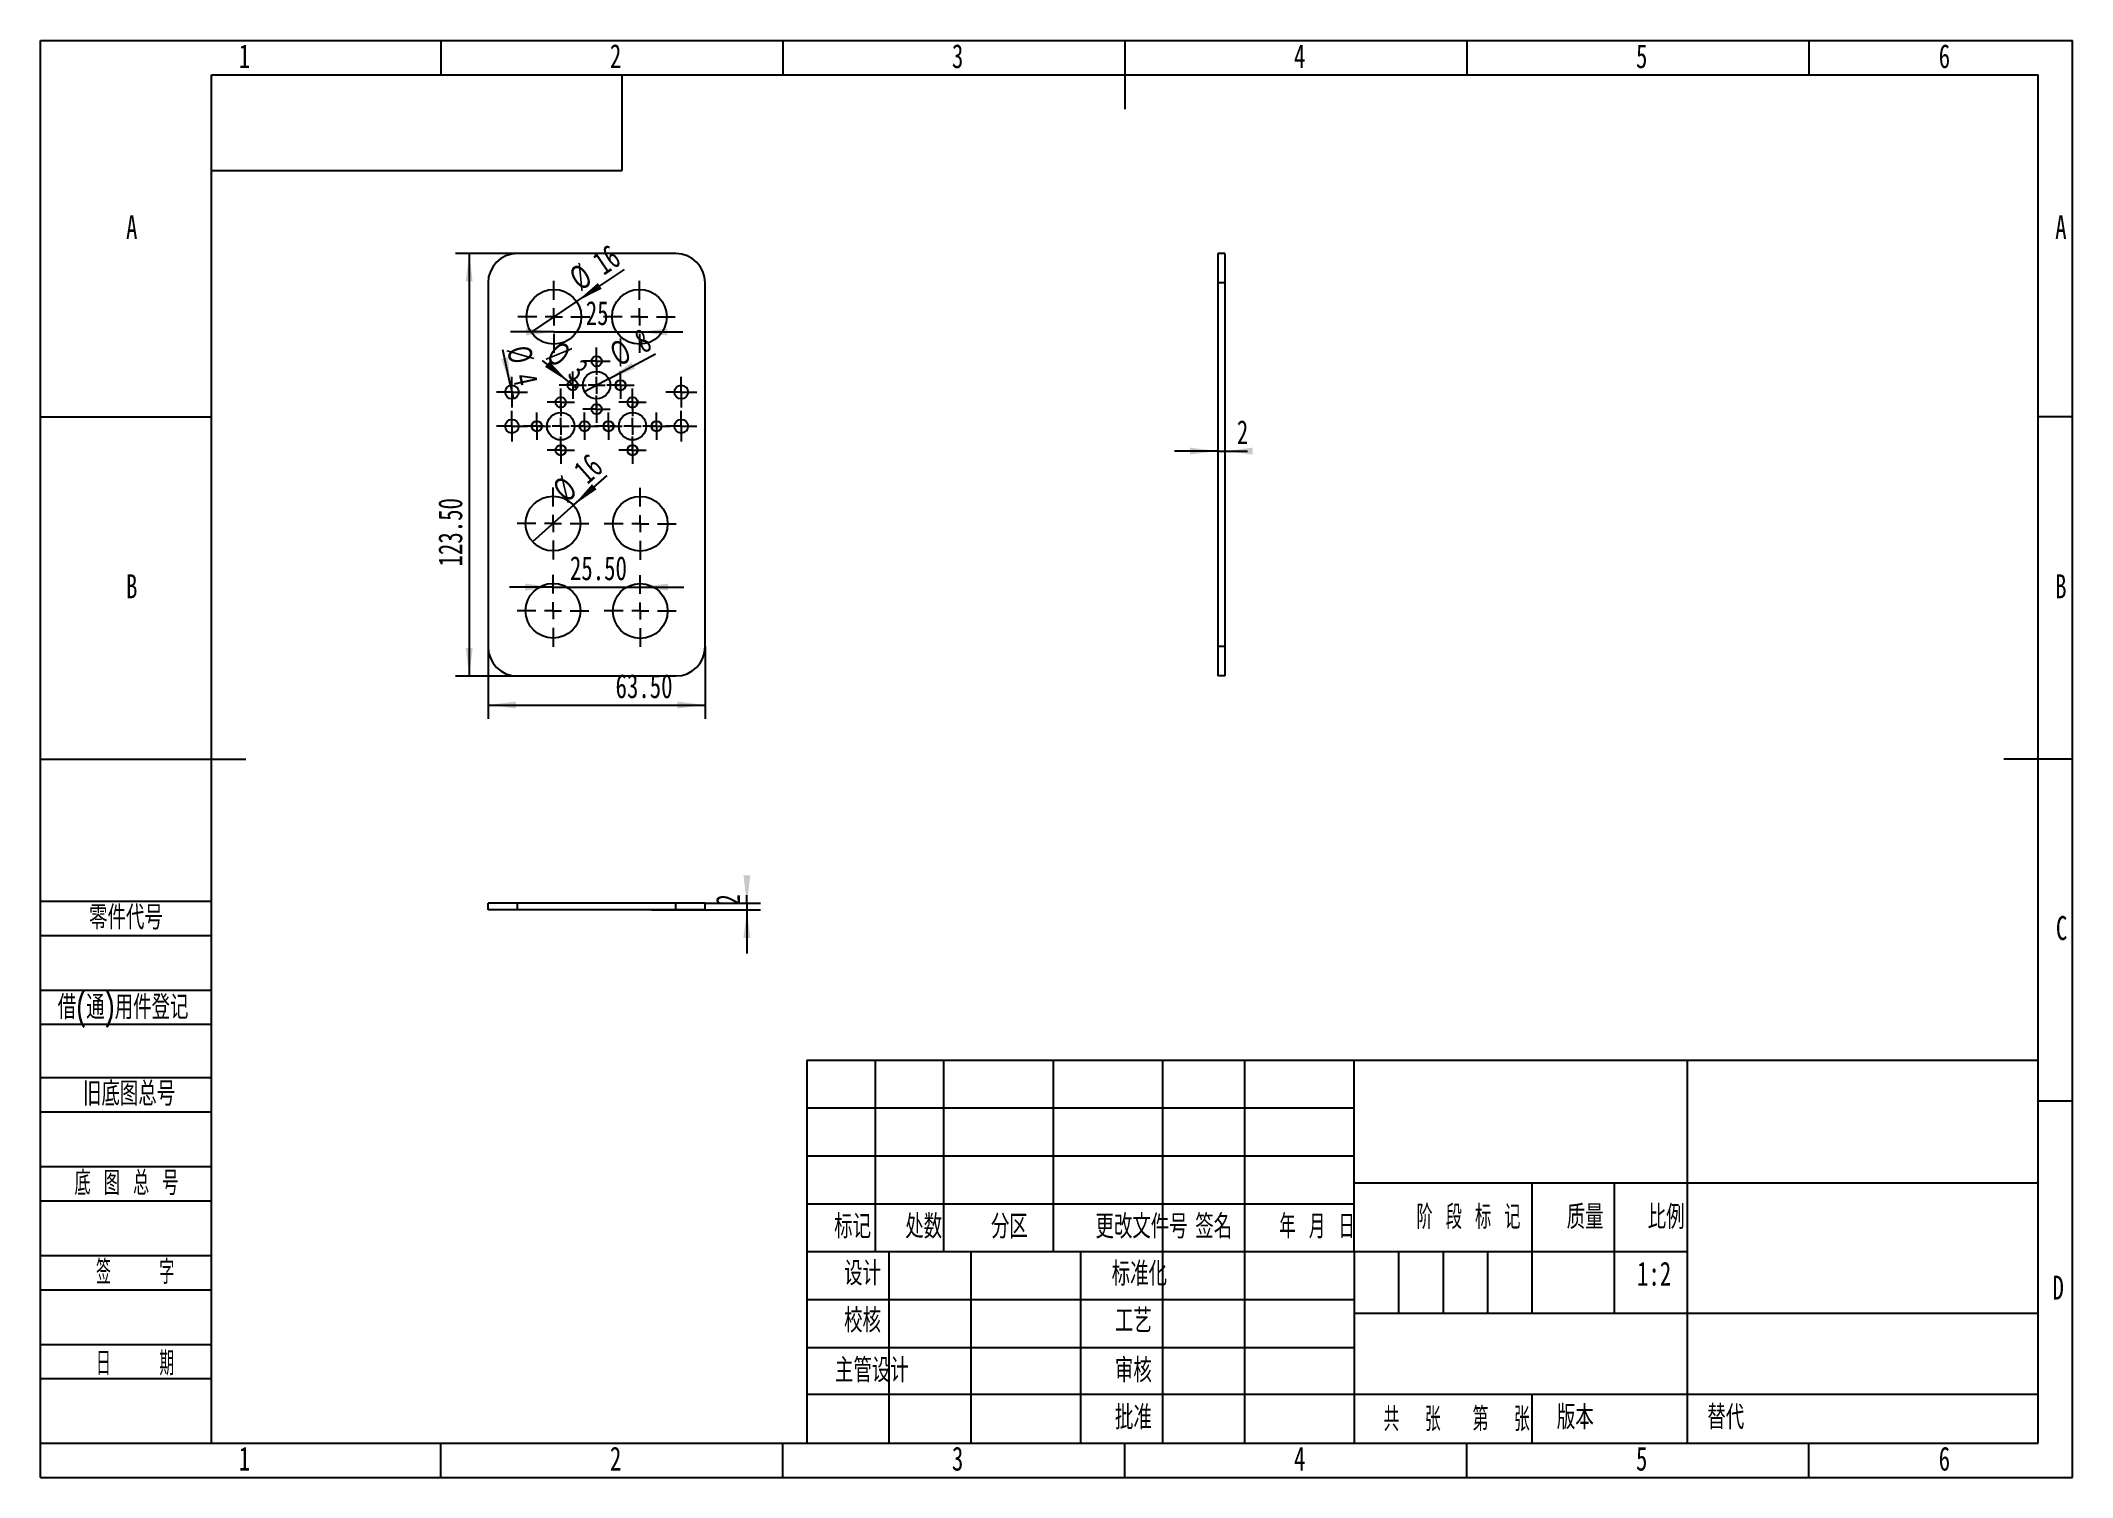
# Model space of a CAD drawing. Header units: millimetres. Extents: x 0 to 297, y 0 to 210.
import ezdxf

# ---------------------------------------------------------------- set-up
doc = ezdxf.new("R2010")
doc.units = ezdxf.units.MM
doc.layers.add('图框', color=7, linetype='Continuous')
doc.layers.add('粗实线层', color=7, linetype='Continuous', lineweight=25)
doc.styles.add('SLDTEXTSTYLE0', font='TXT', dxfattribs={"width": 0.7, "bigfont": 'bigfont'})
doc.styles.add('SLDTEXTSTYLE1', font='TXT', dxfattribs={"width": 0.6, "bigfont": 'bigfont'})
doc.styles.add('SLDTEXTSTYLE2', font='TXT', dxfattribs={"width": 0.614286, "bigfont": 'bigfont'})
doc.styles.add('SLDTEXTSTYLE3', font='TXT', dxfattribs={"width": 0.62, "bigfont": 'bigfont'})
doc.styles.add('SLDTEXTSTYLE4', font='TXT', dxfattribs={"width": 0.566667, "bigfont": 'bigfont'})
doc.styles.add('SLDTEXTSTYLE5', font='TXT', dxfattribs={"width": 0.7})
doc.dimstyles.new('SLDDIMSTYLE0', dxfattribs={"dimtxt": 3.5, "dimasz": 4.08, "dimexe": 0, "dimexo": 0.0625, "dimgap": 0.875, "dimtad": 2, "dimlfac": 2, "dimrnd": 1e-09, "dimzin": 12, "dimdsep": 46, "dimtxsty": 'SLDTEXTSTYLE5', "dimblk1": 'NONE', "dimsah": 1, "dimcen": 0, "dimadec": 0, "dimazin": 3, "dimtfac": 1, "dimtmove": 0, "dimatfit": 3, "dimldrblk": 'NONE', "dimfxl": 1, "dimfrac": 2, "dimtolj": 1, "dimtzin": 12, "dimarcsym": 0})
doc.dimstyles.new('SLDDIMSTYLE1', dxfattribs={"dimtxt": 3.5, "dimasz": 4.08, "dimexe": 0, "dimexo": 0.0625, "dimgap": 0.875, "dimtad": 2, "dimlfac": 2, "dimrnd": 1e-09, "dimzin": 4, "dimdsep": 46, "dimtxsty": 'SLDTEXTSTYLE5', "dimsah": 1, "dimcen": 0.09, "dimadec": 0, "dimazin": 1, "dimtfac": 1, "dimtofl": 0, "dimtmove": 0, "dimatfit": 3, "dimfxl": 1, "dimfrac": 2, "dimtolj": 1, "dimtzin": 12, "dimarcsym": 0})
doc.dimstyles.new('SLDDIMSTYLE2', dxfattribs={"dimtxt": 3.5, "dimasz": 4.08, "dimexe": 0, "dimexo": 0.0625, "dimgap": 0.875, "dimtad": 2, "dimlfac": 2, "dimrnd": 1e-09, "dimzin": 12, "dimdsep": 46, "dimtxsty": 'SLDTEXTSTYLE5', "dimsah": 1, "dimcen": 0.09, "dimadec": 0, "dimazin": 3, "dimtfac": 1, "dimtmove": 0, "dimatfit": 0, "dimfxl": 1, "dimfrac": 2, "dimtolj": 1, "dimtzin": 12, "dimarcsym": 0})
doc.dimstyles.new('SLDDIMSTYLE3', dxfattribs={"dimtxt": 3.5, "dimasz": 4.08, "dimexe": 0, "dimexo": 0.0625, "dimgap": 0.875, "dimtad": 2, "dimlfac": 2, "dimrnd": 1e-09, "dimzin": 4, "dimdsep": 46, "dimtxsty": 'SLDTEXTSTYLE5', "dimsah": 1, "dimcen": 0.09, "dimadec": 0, "dimazin": 1, "dimtfac": 1, "dimtmove": 0, "dimatfit": 0, "dimfxl": 1, "dimfrac": 2, "dimtolj": 1, "dimtzin": 12, "dimarcsym": 0})

# ---------------------------------------------------------------- blocks, each defined once
blk = doc.blocks.new('_D')
at = {"layer": '图框'}
for q in [(85.34, 176.57), (71.71, 167.4)]:
    blk.add_line((78.35, 171.87), q, dxfattribs=at)
blk.add_solid([(78.35, 171.87), (82.01, 173.72), (81.45, 174.56)], dxfattribs=at)
at = {"layer": '图框', "char_height": 3.5, "attachment_point": 1, "rotation": 33.9225, "style": 'SLDTEXTSTYLE5'}
for s, insert in [('16', (80.34, 178.51)), ('%%c', (76.92, 176.23))]:
    blk.add_mtext(s, dxfattribs=dict(at, insert=insert))
blk = doc.blocks.new('_NONE')
blk = doc.blocks.new('_D_1')
at = {"layer": '图框'}
for p, q in [((69.7, 178.88), (60.65, 178.88)), ((62.65, 178.88), (62.65, 117.13)), ((69.7, 117.13), (60.65, 117.13))]:
    blk.add_line(p, q, dxfattribs=at)
for points in [[(62.65, 178.88), (62.14, 174.8), (63.15, 174.8)], [(62.65, 117.13), (63.15, 121.21), (62.14, 121.21)]]:
    blk.add_solid(points, dxfattribs=at)
at = {"layer": '图框', "insert": (58.13, 133.14), "char_height": 3.5, "attachment_point": 1, "rotation": 90, "style": 'SLDTEXTSTYLE5'}
blk.add_mtext('123.50', dxfattribs=at)
blk = doc.blocks.new('_D_2')
at = {"layer": '图框'}
for p, q in [((65.4, 121.43), (65.4, 110.89)), ((97.15, 121.43), (97.15, 110.89)), ((65.4, 112.89), (97.15, 112.89))]:
    blk.add_line(p, q, dxfattribs=at)
for points in [[(65.4, 112.89), (69.48, 112.38), (69.48, 113.4)], [(97.15, 112.89), (93.07, 113.4), (93.07, 112.38)]]:
    blk.add_solid(points, dxfattribs=at)
at = {"layer": '图框', "insert": (84.04, 117.4), "char_height": 3.5, "attachment_point": 1, "style": 'SLDTEXTSTYLE5'}
blk.add_mtext('63.50', dxfattribs=at)
blk = doc.blocks.new('_D_3')
at = {"layer": '图框'}
for q in [(82.8, 146.45), (71.91, 136.76)]:
    blk.add_line((77.89, 142.08), q, dxfattribs=at)
blk.add_solid([(77.89, 142.08), (81.27, 144.41), (80.6, 145.17)], dxfattribs=at)
at = {"layer": '图框', "char_height": 3.5, "attachment_point": 1, "rotation": 41.6799, "style": 'SLDTEXTSTYLE5'}
for s, insert in [('16', (77.62, 147.66)), ('%%c', (74.53, 144.94))]:
    blk.add_mtext(s, dxfattribs=dict(at, insert=insert))
blk = doc.blocks.new('_D_4')
at = {"layer": '图框'}
for q in [(89.86, 164.2), (79.51, 158.69)]:
    blk.add_line((83.04, 160.57), q, dxfattribs=at)
blk.add_solid([(83.04, 160.57), (86.88, 162.04), (86.41, 162.94)], dxfattribs=at)
at = {"layer": '图框', "char_height": 3.5, "attachment_point": 1, "rotation": 28.0129, "style": 'SLDTEXTSTYLE5'}
for s, insert in [('%%c', (82.83, 165.4)), ('8', (86.47, 167.32))]:
    blk.add_mtext(s, dxfattribs=dict(at, insert=insert))
blk = doc.blocks.new('_D_5')
at = {"layer": '图框'}
for q in [(73.38, 163.26), (78.36, 159.16)]:
    blk.add_line((77.2, 160.11), q, dxfattribs=at)
blk.add_solid([(77.2, 160.11), (74.37, 163.1), (73.73, 162.31)], dxfattribs=at)
at = {"layer": '图框', "char_height": 3.5, "attachment_point": 1, "rotation": 320.5272, "style": 'SLDTEXTSTYLE5'}
for s, insert in [('%%c', (75.91, 166.34)), ('3', (79.08, 163.71))]:
    blk.add_mtext(s, dxfattribs=dict(at, insert=insert))
blk = doc.blocks.new('_D_6')
at = {"layer": '图框'}
for q in [(67.56, 164.82), (69.11, 157.66)]:
    blk.add_line((68.69, 159.61), q, dxfattribs=at)
blk.add_solid([(68.69, 159.61), (68.32, 163.71), (67.33, 163.49)], dxfattribs=at)
at = {"layer": '图框', "char_height": 3.5, "attachment_point": 1, "rotation": 282.199, "style": 'SLDTEXTSTYLE5'}
for s, insert in [('%%c', (71.57, 165.69)), ('4', (72.42, 161.67))]:
    blk.add_mtext(s, dxfattribs=dict(at, insert=insert))
blk = doc.blocks.new('_D_7')
at = {"layer": '图框'}
for p, q in [((75.03, 167.42), (68.68, 167.42)), ((75.03, 167.42), (87.53, 167.42)), ((87.53, 167.42), (93.88, 167.42))]:
    blk.add_line(p, q, dxfattribs=at)
for points in [[(75.03, 167.42), (70.95, 167.93), (70.95, 166.91)], [(87.53, 167.42), (91.61, 166.91), (91.61, 167.93)]]:
    blk.add_solid(points, dxfattribs=at)
at = {"layer": '图框', "insert": (79.69, 171.93), "char_height": 3.5, "attachment_point": 1, "style": 'SLDTEXTSTYLE5'}
blk.add_mtext('25', dxfattribs=at)
blk = doc.blocks.new('_D_8')
at = {"layer": '图框'}
for p, q in [((74.9, 130.13), (68.55, 130.13)), ((74.9, 130.13), (87.65, 130.13)), ((87.65, 130.13), (94, 130.13))]:
    blk.add_line(p, q, dxfattribs=at)
for points in [[(74.9, 130.13), (70.82, 130.64), (70.82, 129.62)], [(87.65, 130.13), (91.73, 129.62), (91.73, 130.64)]]:
    blk.add_solid(points, dxfattribs=at)
at = {"layer": '图框', "insert": (77.37, 134.64), "char_height": 3.5, "attachment_point": 1, "style": 'SLDTEXTSTYLE5'}
blk.add_mtext('25.50', dxfattribs=at)
blk = doc.blocks.new('SW_CENTERMARKSYMBOL_0')
at = {"layer": '图框', "color": 0}
for p, q in [((0, 2.5), (0, 5.25)), ((-2.5, 0), (-5.25, 0)), ((0, 0), (-1.25, 0)), ((0, 0), (0, 1.25)), ((0, 0), (0, -1.25)), ((0, 0), (1.25, 0)), ((2.5, 0), (5.25, 0)), ((0, -2.5), (0, -5.25))]:
    blk.add_line(p, q, dxfattribs=at)
blk = doc.blocks.new('SW_CENTERMARKSYMBOL_1')
at = {"layer": '图框', "color": 0}
for p, q in [((0, 2.5), (0, 5.25)), ((-2.5, 0), (-5.25, 0)), ((0, 0), (-1.25, 0)), ((0, 0), (0, 1.25)), ((0, 0), (0, -1.25)), ((0, 0), (1.25, 0)), ((2.5, 0), (5.25, 0)), ((0, -2.5), (0, -5.25))]:
    blk.add_line(p, q, dxfattribs=at)
blk = doc.blocks.new('SW_CENTERMARKSYMBOL_2')
at = {"layer": '图框', "color": 0}
for p, q in [((0, 2.5), (0, 5.25)), ((-2.5, 0), (-5.25, 0)), ((0, 0), (-1.25, 0)), ((0, 0), (0, 1.25)), ((0, 0), (0, -1.25)), ((0, 0), (1.25, 0)), ((2.5, 0), (5.25, 0)), ((0, -2.5), (0, -5.25))]:
    blk.add_line(p, q, dxfattribs=at)
blk = doc.blocks.new('SW_CENTERMARKSYMBOL_3')
at = {"layer": '图框', "color": 0}
for p, q in [((0, 2.5), (0, 5.25)), ((-2.5, 0), (-5.25, 0)), ((0, 0), (-1.25, 0)), ((0, 0), (0, 1.25)), ((0, 0), (0, -1.25)), ((0, 0), (1.25, 0)), ((2.5, 0), (5.25, 0)), ((0, -2.5), (0, -5.25))]:
    blk.add_line(p, q, dxfattribs=at)
blk = doc.blocks.new('SW_CENTERMARKSYMBOL_4')
at = {"layer": '图框', "color": 0}
for p, q in [((0, 2.5), (0, 5.25)), ((-2.5, 0), (-5.25, 0)), ((0, 0), (-1.25, 0)), ((0, 0), (0, 1.25)), ((0, 0), (0, -1.25)), ((0, 0), (1.25, 0)), ((2.5, 0), (5.25, 0)), ((0, -2.5), (0, -5.25))]:
    blk.add_line(p, q, dxfattribs=at)
blk = doc.blocks.new('SW_CENTERMARKSYMBOL_5')
at = {"layer": '图框', "color": 0}
for p, q in [((0, 2.5), (0, 5.25)), ((-2.5, 0), (-5.25, 0)), ((0, 0), (-1.25, 0)), ((0, 0), (0, 1.25)), ((0, 0), (0, -1.25)), ((0, 0), (1.25, 0)), ((2.5, 0), (5.25, 0)), ((0, -2.5), (0, -5.25))]:
    blk.add_line(p, q, dxfattribs=at)
blk = doc.blocks.new('SW_CENTERMARKSYMBOL_6')
at = {"layer": '图框', "color": 0}
for p, q in [((-1.25, 0), (-2.25, 0)), ((0, 0), (-1.25, 0)), ((0, 1.25), (0, 2.25)), ((0, 0), (0, 1.25)), ((0, 0), (0, -1.25)), ((0, 0), (1.25, 0)), ((1.25, 0), (2.25, 0)), ((0, -1.25), (0, -2.25))]:
    blk.add_line(p, q, dxfattribs=at)
blk = doc.blocks.new('SW_CENTERMARKSYMBOL_7')
at = {"layer": '图框', "color": 0}
for p, q in [((-1.25, 0), (-2.25, 0)), ((0, 0), (-1.25, 0)), ((0, 1.25), (0, 2.25)), ((0, 0), (0, 1.25)), ((0, 0), (0, -1.25)), ((0, 0), (1.25, 0)), ((1.25, 0), (2.25, 0)), ((0, -1.25), (0, -2.25))]:
    blk.add_line(p, q, dxfattribs=at)
blk = doc.blocks.new('SW_CENTERMARKSYMBOL_8')
at = {"layer": '图框', "color": 0}
for p, q in [((-1.25, 0), (-2.25, 0)), ((0, 0), (-1.25, 0)), ((0, 1.25), (0, 2.25)), ((0, 0), (0, 1.25)), ((0, 0), (0, -1.25)), ((0, 0), (1.25, 0)), ((1.25, 0), (2.25, 0)), ((0, -1.25), (0, -2.25))]:
    blk.add_line(p, q, dxfattribs=at)
blk = doc.blocks.new('SW_CENTERMARKSYMBOL_9')
at = {"layer": '图框', "color": 0}
for p, q in [((-1.25, 0), (-2.25, 0)), ((0, 0), (-1.25, 0)), ((0, 1.25), (0, 2.25)), ((0, 0), (0, 1.25)), ((0, 0), (0, -1.25)), ((0, 0), (1.25, 0)), ((1.25, 0), (2.25, 0)), ((0, -1.25), (0, -2.25))]:
    blk.add_line(p, q, dxfattribs=at)
blk = doc.blocks.new('SW_CENTERMARKSYMBOL_10')
at = {"layer": '图框', "color": 0}
for p, q in [((0, 2.5), (0, 3.25)), ((-2.5, 0), (-3.25, 0)), ((0, 0), (-1.25, 0)), ((0, 0), (0, 1.25)), ((0, 0), (0, -1.25)), ((0, 0), (1.25, 0)), ((2.5, 0), (3.25, 0)), ((0, -2.5), (0, -3.25))]:
    blk.add_line(p, q, dxfattribs=at)
blk = doc.blocks.new('SW_CENTERMARKSYMBOL_11')
at = {"layer": '图框', "color": 0}
for p, q in [((0, 2.5), (0, 3.25)), ((-2.5, 0), (-3.25, 0)), ((0, 0), (-1.25, 0)), ((0, 0), (0, 1.25)), ((0, 0), (0, -1.25)), ((0, 0), (1.25, 0)), ((2.5, 0), (3.25, 0)), ((0, -2.5), (0, -3.25))]:
    blk.add_line(p, q, dxfattribs=at)
blk = doc.blocks.new('SW_CENTERMARKSYMBOL_12')
at = {"layer": '图框', "color": 0}
for p, q in [((0, 2.5), (0, 3.25)), ((-2.5, 0), (-3.25, 0)), ((0, 0), (-1.25, 0)), ((0, 0), (0, 1.25)), ((0, 0), (0, -1.25)), ((0, 0), (1.25, 0)), ((2.5, 0), (3.25, 0)), ((0, -2.5), (0, -3.25))]:
    blk.add_line(p, q, dxfattribs=at)
blk = doc.blocks.new('SW_CENTERMARKSYMBOL_13')
at = {"layer": '图框', "color": 0}
for p, q in [((-1.25, 0), (-2, 0)), ((0, 0), (-1.25, 0)), ((0, 1.25), (0, 2)), ((0, 0), (0, 1.25)), ((0, 0), (0, -1.25)), ((0, 0), (1.25, 0)), ((1.25, 0), (2, 0)), ((0, -1.25), (0, -2))]:
    blk.add_line(p, q, dxfattribs=at)
blk = doc.blocks.new('SW_CENTERMARKSYMBOL_14')
at = {"layer": '图框', "color": 0}
for p, q in [((-1.25, 0), (-2, 0)), ((0, 0), (-1.25, 0)), ((0, 1.25), (0, 2)), ((0, 0), (0, 1.25)), ((0, 0), (0, -1.25)), ((0, 0), (1.25, 0)), ((1.25, 0), (2, 0)), ((0, -1.25), (0, -2))]:
    blk.add_line(p, q, dxfattribs=at)
blk = doc.blocks.new('SW_CENTERMARKSYMBOL_15')
at = {"layer": '图框', "color": 0}
for p, q in [((-1.25, 0), (-2, 0)), ((0, 0), (-1.25, 0)), ((0, 1.25), (0, 2)), ((0, 0), (0, 1.25)), ((0, 0), (0, -1.25)), ((0, 0), (1.25, 0)), ((1.25, 0), (2, 0)), ((0, -1.25), (0, -2))]:
    blk.add_line(p, q, dxfattribs=at)
blk = doc.blocks.new('SW_CENTERMARKSYMBOL_16')
at = {"layer": '图框', "color": 0}
for p, q in [((-1.25, 0), (-2, 0)), ((0, 0), (-1.25, 0)), ((0, 1.25), (0, 2)), ((0, 0), (0, 1.25)), ((0, 0), (0, -1.25)), ((0, 0), (1.25, 0)), ((1.25, 0), (2, 0)), ((0, -1.25), (0, -2))]:
    blk.add_line(p, q, dxfattribs=at)
blk = doc.blocks.new('SW_CENTERMARKSYMBOL_17')
at = {"layer": '图框', "color": 0}
for p, q in [((-1.25, 0), (-2, 0)), ((0, 0), (-1.25, 0)), ((0, 1.25), (0, 2)), ((0, 0), (0, 1.25)), ((0, 0), (0, -1.25)), ((0, 0), (1.25, 0)), ((1.25, 0), (2, 0)), ((0, -1.25), (0, -2))]:
    blk.add_line(p, q, dxfattribs=at)
blk = doc.blocks.new('SW_CENTERMARKSYMBOL_18')
at = {"layer": '图框', "color": 0}
for p, q in [((-1.25, 0), (-2, 0)), ((0, 0), (-1.25, 0)), ((0, 1.25), (0, 2)), ((0, 0), (0, 1.25)), ((0, 0), (0, -1.25)), ((0, 0), (1.25, 0)), ((1.25, 0), (2, 0)), ((0, -1.25), (0, -2))]:
    blk.add_line(p, q, dxfattribs=at)
blk = doc.blocks.new('SW_CENTERMARKSYMBOL_19')
at = {"layer": '图框', "color": 0}
for p, q in [((-1.25, 0), (-2, 0)), ((0, 0), (-1.25, 0)), ((0, 1.25), (0, 2)), ((0, 0), (0, 1.25)), ((0, 0), (0, -1.25)), ((0, 0), (1.25, 0)), ((1.25, 0), (2, 0)), ((0, -1.25), (0, -2))]:
    blk.add_line(p, q, dxfattribs=at)
blk = doc.blocks.new('SW_CENTERMARKSYMBOL_20')
at = {"layer": '图框', "color": 0}
for p, q in [((-1.25, 0), (-2, 0)), ((0, 0), (-1.25, 0)), ((0, 1.25), (0, 2)), ((0, 0), (0, 1.25)), ((0, 0), (0, -1.25)), ((0, 0), (1.25, 0)), ((1.25, 0), (2, 0)), ((0, -1.25), (0, -2))]:
    blk.add_line(p, q, dxfattribs=at)
blk = doc.blocks.new('SW_CENTERMARKSYMBOL_21')
at = {"layer": '图框', "color": 0}
for p, q in [((-1.25, 0), (-2, 0)), ((0, 0), (-1.25, 0)), ((0, 1.25), (0, 2)), ((0, 0), (0, 1.25)), ((0, 0), (0, -1.25)), ((0, 0), (1.25, 0)), ((1.25, 0), (2, 0)), ((0, -1.25), (0, -2))]:
    blk.add_line(p, q, dxfattribs=at)
blk = doc.blocks.new('SW_CENTERMARKSYMBOL_22')
at = {"layer": '图框', "color": 0}
for p, q in [((-1.25, 0), (-2, 0)), ((0, 0), (-1.25, 0)), ((0, 1.25), (0, 2)), ((0, 0), (0, 1.25)), ((0, 0), (0, -1.25)), ((0, 0), (1.25, 0)), ((1.25, 0), (2, 0)), ((0, -1.25), (0, -2))]:
    blk.add_line(p, q, dxfattribs=at)
blk = doc.blocks.new('SW_CENTERMARKSYMBOL_23')
at = {"layer": '图框', "color": 0}
for p, q in [((-1.25, 0), (-2, 0)), ((0, 0), (-1.25, 0)), ((0, 1.25), (0, 2)), ((0, 0), (0, 1.25)), ((0, 0), (0, -1.25)), ((0, 0), (1.25, 0)), ((1.25, 0), (2, 0)), ((0, -1.25), (0, -2))]:
    blk.add_line(p, q, dxfattribs=at)
blk = doc.blocks.new('SW_CENTERMARKSYMBOL_24')
at = {"layer": '图框', "color": 0}
for p, q in [((-1.25, 0), (-2, 0)), ((0, 0), (-1.25, 0)), ((0, 1.25), (0, 2)), ((0, 0), (0, 1.25)), ((0, 0), (0, -1.25)), ((0, 0), (1.25, 0)), ((1.25, 0), (2, 0)), ((0, -1.25), (0, -2))]:
    blk.add_line(p, q, dxfattribs=at)
blk = doc.blocks.new('_D_9')
at = {"layer": '图框'}
for p, q in [((172.09, 150.01), (165.74, 150.01)), ((172.09, 150.01), (173.09, 150.01)), ((173.09, 150.01), (176.4, 150.01))]:
    blk.add_line(p, q, dxfattribs=at)
for points in [[(172.09, 150.01), (168.01, 150.51), (168.01, 149.5)], [(173.09, 150.01), (177.17, 149.5), (177.17, 150.51)]]:
    blk.add_solid(points, dxfattribs=at)
at = {"layer": '图框', "insert": (174.86, 154.52), "char_height": 3.5, "attachment_point": 1, "style": 'SLDTEXTSTYLE5'}
blk.add_mtext('2', dxfattribs=at)
blk = doc.blocks.new('_D_10')
at = {"layer": '图框'}
for p, q in [((97.15, 83.94), (105.24, 83.94)), ((103.24, 83.94), (103.24, 85.12)), ((103.24, 83.94), (103.24, 82.94)), ((89.28, 82.94), (105.24, 82.94)), ((103.24, 82.94), (103.24, 76.59))]:
    blk.add_line(p, q, dxfattribs=at)
for points in [[(103.24, 83.94), (103.75, 88.02), (102.73, 88.02)], [(103.24, 82.94), (102.73, 78.86), (103.75, 78.86)]]:
    blk.add_solid(points, dxfattribs=at)
at = {"layer": '图框', "insert": (98.73, 83.58), "char_height": 3.5, "attachment_point": 1, "rotation": 90, "style": 'SLDTEXTSTYLE5'}
blk.add_mtext('2', dxfattribs=at)

msp = doc.modelspace()

# ---------------------------------------------------------------- linework, layer by layer
at = {"color": 7, "linetype": 'Continuous', "lineweight": 25}
for p, q in [((92.8574, 178.8837), (69.6953, 178.8837)), ((173.0945, 178.8837), (172.0945, 178.8837)), ((172.0945, 178.8837), (172.0945, 174.5897)), ((173.0945, 178.8837), (173.0945, 174.5897)), ((65.4014, 174.5897), (65.4014, 121.4276)), ((97.1514, 121.4276), (97.1514, 174.5897)), ((173.0945, 174.5897), (172.0945, 174.5897)), ((172.0945, 174.5897), (172.0945, 121.4276)), ((173.0945, 174.5897), (173.0945, 121.4276)), ((173.0945, 121.4276), (172.0945, 121.4276)), ((172.0945, 121.4276), (172.0945, 117.1337)), ((173.0945, 121.4276), (173.0945, 117.1337)), ((69.6953, 117.1337), (92.8574, 117.1337)), ((173.0945, 117.1337), (172.0945, 117.1337)), ((65.4014, 82.9354), (65.4014, 83.9354)), ((69.6953, 83.9354), (65.4014, 83.9354)), ((69.6953, 82.9354), (69.6953, 83.9354)), ((92.8574, 83.9354), (69.6953, 83.9354)), ((92.8574, 82.9354), (92.8574, 83.9354)), ((97.1514, 83.9354), (92.8574, 83.9354)), ((97.1514, 82.9354), (97.1514, 83.9354)), ((69.6953, 82.9354), (65.4014, 82.9354)), ((92.8574, 82.9354), (69.6953, 82.9354)), ((97.1514, 82.9354), (92.8574, 82.9354))]:
    msp.add_line(p, q, dxfattribs=at)
for centre, radius in [((75.0264, 169.6337), 4), ((87.5264, 169.6337), 4), ((81.2764, 163.1337), 0.75), ((77.7764, 159.6337), 0.75), ((81.2764, 159.6337), 2), ((84.7764, 159.6337), 0.75), ((68.9014, 158.6337), 1), ((76.0264, 157.1337), 0.75), ((86.5264, 157.1337), 0.75), ((93.6514, 158.6337), 1), ((68.9014, 153.6337), 1), ((76.0264, 153.6337), 2), ((81.2764, 156.1337), 0.75), ((86.5264, 153.6337), 2), ((93.6514, 153.6337), 1), ((72.5264, 153.6337), 0.75), ((79.5264, 153.6337), 0.75), ((83.0264, 153.6337), 0.75), ((90.0264, 153.6337), 0.75), ((76.0264, 150.1337), 0.75), ((86.5264, 150.1337), 0.75), ((74.9014, 139.4185), 4), ((87.6514, 139.3837), 4), ((74.9014, 126.6685), 4), ((87.6514, 126.6337), 4)]:
    msp.add_circle(centre, radius, dxfattribs=at)
for centre, start, end in [((69.6953, 174.5897), 90, 180), ((92.8574, 174.5897), 0, 90), ((69.6953, 121.4276), 180, 270), ((92.8574, 121.4276), 270, 0)]:
    msp.add_arc(centre, 4.294, start, end, dxfattribs=at)
at = {"layer": '图框'}
for p, q in [((0, 0), (0, 210)), ((0, 210), (297, 210)), ((58.5, 210), (58.5, 205)), ((108.5, 210), (108.5, 205)), ((208.5, 210), (208.5, 205)), ((258.5, 210), (258.5, 205)), ((297, 0), (297, 210)), ((0, 155), (25, 155)), ((297, 155), (292, 155)), ((0, 84.2206), (25, 84.2206)), ((0, 79.2206), (25, 79.2206)), ((0, 71.2206), (25, 71.2206)), ((0, 66.2206), (25, 66.2206)), ((0, 58.43), (25, 58.43)), ((112, 54), (192, 54)), ((297, 55), (292, 55)), ((0, 53.43), (25, 53.43)), ((0, 45.43), (25, 45.43)), ((112, 47), (192, 47)), ((0, 40.43), (25, 40.43)), ((198.5, 33), (198.5, 24)), ((205, 33), (205, 24)), ((211.5, 33), (211.5, 24)), ((0, 32.43), (25, 32.43)), ((0, 27.43), (25, 27.43)), ((0, 19.43), (25, 19.43)), ((0, 14.43), (25, 14.43)), ((0, 5), (25, 5)), ((58.5, 0), (58.5, 5)), ((108.5, 0), (108.5, 5)), ((208.5, 0), (208.5, 5)), ((258.5, 0), (258.5, 5)), ((0, 0), (297, 0))]:
    msp.add_line(p, q, dxfattribs=at)
at = {"layer": '图框', "lineweight": 25}
for p, q in [((158.5, 210), (158.5, 200)), ((0, 105), (30, 105)), ((297, 105), (287, 105)), ((112, 61), (112, 5)), ((112, 61), (292, 61)), ((122, 61), (122, 33)), ((132, 61), (132, 33)), ((148, 61), (148, 33)), ((164, 61), (164, 5)), ((176, 61), (176, 5)), ((191.9681, 61.0522), (192.0047, 5)), ((240.6919, 61), (240.6919, 5)), ((191.9799, 43.0522), (291.9799, 43.0522)), ((218, 43.0691), (218, 24.0691)), ((230, 43), (230, 24)), ((112, 40), (192, 40)), ((112, 33), (192, 33)), ((124, 33), (124, 5)), ((136, 33), (136, 5)), ((152, 33), (152, 5)), ((192.0152, 33), (240.6919, 33)), ((112, 26), (192, 26)), ((192, 24), (292, 24)), ((112, 19), (192, 19)), ((112, 12.1661), (192, 12.1661)), ((192, 12.1661), (292, 12.1661)), ((218, 12.1661), (218, 5)), ((25, 5), (292, 5)), ((158.5, 0), (158.5, 5))]:
    msp.add_line(p, q, dxfattribs=at)
at = {"layer": '图框', "linetype": 'Continuous', "lineweight": 25}
for p, q in [((25, 5), (25, 205)), ((25, 205), (292, 205)), ((292, 5), (292, 205))]:
    msp.add_line(p, q, dxfattribs=at)
at = {"layer": '粗实线层'}
for p, q in [((85, 191), (85, 205)), ((25, 191), (85, 191))]:
    msp.add_line(p, q, dxfattribs=at)

# ---------------------------------------------------------------- block references
at = {"layer": '图框'}
for name, p in [('SW_CENTERMARKSYMBOL_0', (75.0264, 169.6337)), ('SW_CENTERMARKSYMBOL_1', (87.5264, 169.6337)), ('SW_CENTERMARKSYMBOL_15', (81.2764, 163.1337)), ('SW_CENTERMARKSYMBOL_8', (68.9014, 158.6337)), ('SW_CENTERMARKSYMBOL_18', (77.7764, 159.6337)), ('SW_CENTERMARKSYMBOL_10', (81.2764, 159.6337)), ('SW_CENTERMARKSYMBOL_16', (84.7764, 159.6337)), ('SW_CENTERMARKSYMBOL_6', (93.6514, 158.6337)), ('SW_CENTERMARKSYMBOL_14', (76.0264, 157.1337)), ('SW_CENTERMARKSYMBOL_17', (81.2764, 156.1337)), ('SW_CENTERMARKSYMBOL_13', (86.5264, 157.1337)), ('SW_CENTERMARKSYMBOL_9', (68.9014, 153.6337)), ('SW_CENTERMARKSYMBOL_24', (72.5264, 153.6337)), ('SW_CENTERMARKSYMBOL_11', (76.0264, 153.6337)), ('SW_CENTERMARKSYMBOL_22', (79.5264, 153.6337)), ('SW_CENTERMARKSYMBOL_21', (83.0264, 153.6337)), ('SW_CENTERMARKSYMBOL_12', (86.5264, 153.6337)), ('SW_CENTERMARKSYMBOL_19', (90.0264, 153.6337)), ('SW_CENTERMARKSYMBOL_7', (93.6514, 153.6337)), ('SW_CENTERMARKSYMBOL_23', (76.0264, 150.1337)), ('SW_CENTERMARKSYMBOL_20', (86.5264, 150.1337)), ('SW_CENTERMARKSYMBOL_5', (74.9014, 139.4185)), ('SW_CENTERMARKSYMBOL_4', (87.6514, 139.3837)), ('SW_CENTERMARKSYMBOL_2', (74.9014, 126.6685)), ('SW_CENTERMARKSYMBOL_3', (87.6514, 126.6337))]:
    msp.add_blockref(name, p, dxfattribs=at)

# ---------------------------------------------------------------- texts
at = {"layer": '图框', "char_height": 3.5}
for s, insert, attachment_point, style in [('1', (29.7944, 209.4864), 2, 'SLDTEXTSTYLE5'), ('2', (84.0444, 209.4864), 2, 'SLDTEXTSTYLE5'), ('3', (134.0444, 209.4864), 2, 'SLDTEXTSTYLE5'), ('4', (184.0444, 209.4864), 2, 'SLDTEXTSTYLE5'), ('5', (234.0444, 209.4864), 2, 'SLDTEXTSTYLE5'), ('6', (278.2969, 209.4864), 2, 'SLDTEXTSTYLE5'), ('A', (13.3203, 184.4864), 2, 'SLDTEXTSTYLE5'), ('A', (295.3203, 184.4864), 2, 'SLDTEXTSTYLE5'), ('B', (13.3203, 131.9864), 2, 'SLDTEXTSTYLE5'), ('B', (295.3203, 131.9864), 2, 'SLDTEXTSTYLE5'), ('\\M+197EB\\M+18C8F\\M+191E3\\M+18D86', (7.0836, 83.5791), 1, 'SLDTEXTSTYLE0'), ('C', (295.4273, 82.0427), 2, 'SLDTEXTSTYLE5'), ('\\M+18ED8(\\M+192CA)\\M+19770\\M+18C8F\\M+1936F记', (2.4961, 70.4725), 1, 'SLDTEXTSTYLE0'), ('\\M+18B8C\\M+192EA图总\\M+18D86', (6.1941, 57.8238), 1, 'SLDTEXTSTYLE0'), ('\\M+192EA 图 总 \\M+18D86', (4.9472, 44.7655), 1, 'SLDTEXTSTYLE2'), ('标记', (118.6973, 38.4172), 2, 'SLDTEXTSTYLE0'), ('处\\M+19094', (129.0872, 38.4172), 2, 'SLDTEXTSTYLE0'), ('\\M+195AA\\M+18BE6', (141.6086, 38.4172), 2, 'SLDTEXTSTYLE0'), ('\\M+18D58\\M+189FC\\M+195B6\\M+18C8F\\M+18D86', (160.9367, 38.4172), 2, 'SLDTEXTSTYLE0'), ('签\\M+196BC', (171.4765, 38.4172), 2, 'SLDTEXTSTYLE0'), ('\\M+1944E \\M+18C8E \\M+193FA', (186.589, 38.4172), 2, 'SLDTEXTSTYLE3'), ('阶 \\M+19269 标 记', (208.7236, 39.8054), 2, 'SLDTEXTSTYLE2'), ('质\\M+197CA', (225.7721, 39.8054), 2, 'SLDTEXTSTYLE0'), ('\\M+194E4\\M+197E1', (237.6193, 39.8054), 2, 'SLDTEXTSTYLE0'), ('签    \\M+18E9A', (13.8097, 31.7635), 2, 'SLDTEXTSTYLE4'), ('设计', (120.147, 31.5581), 2, 'SLDTEXTSTYLE0'), ('标\\M+18F79\\M+189BB', (160.6132, 31.4917), 2, 'SLDTEXTSTYLE0'), ('1:2', (235.8582, 31.5205), 2, 'SLDTEXTSTYLE5'), ('D', (294.9297, 29.4864), 2, 'SLDTEXTSTYLE5'), ('\\M+18D5A\\M+18A6A', (120.147, 24.679), 2, 'SLDTEXTSTYLE0'), ('\\M+18D48艺', (159.7357, 24.6426), 2, 'SLDTEXTSTYLE0'), ('\\M+193FA    \\M+18AFA', (13.8097, 18.4135), 2, 'SLDTEXTSTYLE4'), ('\\M+18EE5\\M+18AC7设计', (121.5062, 17.3993), 2, 'SLDTEXTSTYLE0'), ('审\\M+18A6A', (159.7357, 17.3993), 2, 'SLDTEXTSTYLE0'), ('\\M+194E1\\M+18F79', (159.7381, 10.5229), 2, 'SLDTEXTSTYLE0'), ('\\M+18BA4  张', (200.4813, 10.2618), 2, 'SLDTEXTSTYLE1'), ('\\M+191E6  张', (213.5087, 10.2618), 2, 'SLDTEXTSTYLE1'), ('\\M+194C5\\M+1967B', (224.3389, 10.5314), 2, 'SLDTEXTSTYLE0'), ('\\M+191D6\\M+191E3', (243.6406, 10.5314), 1, 'SLDTEXTSTYLE0'), ('1', (29.7944, 4.4864), 2, 'SLDTEXTSTYLE5'), ('2', (84.0444, 4.4864), 2, 'SLDTEXTSTYLE5'), ('3', (134.0444, 4.4864), 2, 'SLDTEXTSTYLE5'), ('4', (184.0444, 4.4864), 2, 'SLDTEXTSTYLE5'), ('5', (234.0444, 4.4864), 2, 'SLDTEXTSTYLE5'), ('6', (278.2969, 4.4864), 2, 'SLDTEXTSTYLE5')]:
    msp.add_mtext(s, dxfattribs=dict(at, insert=insert, attachment_point=attachment_point, style=style))

# ---------------------------------------------------------------- dimensions: what is measured, and where the dimension line sits
at = {"layer": '图框'}
for p1, p2, picture, middle in [((71.7072, 167.4014), (78.3456, 171.8659), '_D', (82.6685, 174.7733)), ((78.3553, 159.1569), (77.1974, 160.1104), '_D_5', (75.0051, 161.9159)), ((79.5107, 158.6943), (83.0421, 160.573), '_D_4', (87.7622, 163.0841)), ((69.1127, 157.6562), (68.6901, 159.6111), '_D_6', (68.0199, 162.711)), ((71.9139, 136.7587), (77.8889, 142.0784), '_D_3', (80.4489, 144.3577))]:
    dim = msp.add_diameter_dim_2p(p1=p1, p2=p2, dimstyle='SLDDIMSTYLE0', dxfattribs=at)
    dim.commit()
    dim.dimension.update_dxf_attribs({"geometry": picture, "text_midpoint": middle, "dimtype": 163})
for base, p1, p2, dimstyle, picture, middle in [((62.6457, 117.1337), (69.6953, 178.8837), (69.6953, 117.1337), 'SLDDIMSTYLE1', '_D_1', (62.6457, 137.7467)), ((103.2407, 82.9354), (97.1514, 83.9354), (89.2764, 82.9354), 'SLDDIMSTYLE2', '_D_10', (103.2407, 84.3482))]:
    dim = msp.add_linear_dim(base=base, p1=p1, p2=p2, angle=90, dimstyle=dimstyle, dxfattribs=at)
    dim.commit()
    dim.dimension.update_dxf_attribs({"geometry": picture, "text_midpoint": middle, "dimtype": 160})
for base, p1, p2, dimstyle, picture, middle in [((173.0945, 150.0055), (172.0945, 178.8837), (173.0945, 178.8837), 'SLDDIMSTYLE2', '_D_9', (175.632, 150.0055)), ((87.5264, 167.4192), (75.0264, 164.3837), (87.5264, 164.3837), 'SLDDIMSTYLE2', '_D_7', (81.2253, 167.4192)), ((87.6514, 130.1295), (74.9014, 131.9185), (87.6514, 131.8837), 'SLDDIMSTYLE3', '_D_8', (81.2032, 130.1295)), ((97.1514, 112.8884), (65.4014, 121.4276), (97.1514, 121.4276), 'SLDDIMSTYLE1', '_D_2', (87.873, 112.8884))]:
    dim = msp.add_linear_dim(base=base, p1=p1, p2=p2, dimstyle=dimstyle, dxfattribs=at)
    dim.commit()
    dim.dimension.update_dxf_attribs({"geometry": picture, "text_midpoint": middle, "dimtype": 160})

doc.saveas('drawing.dxf')
